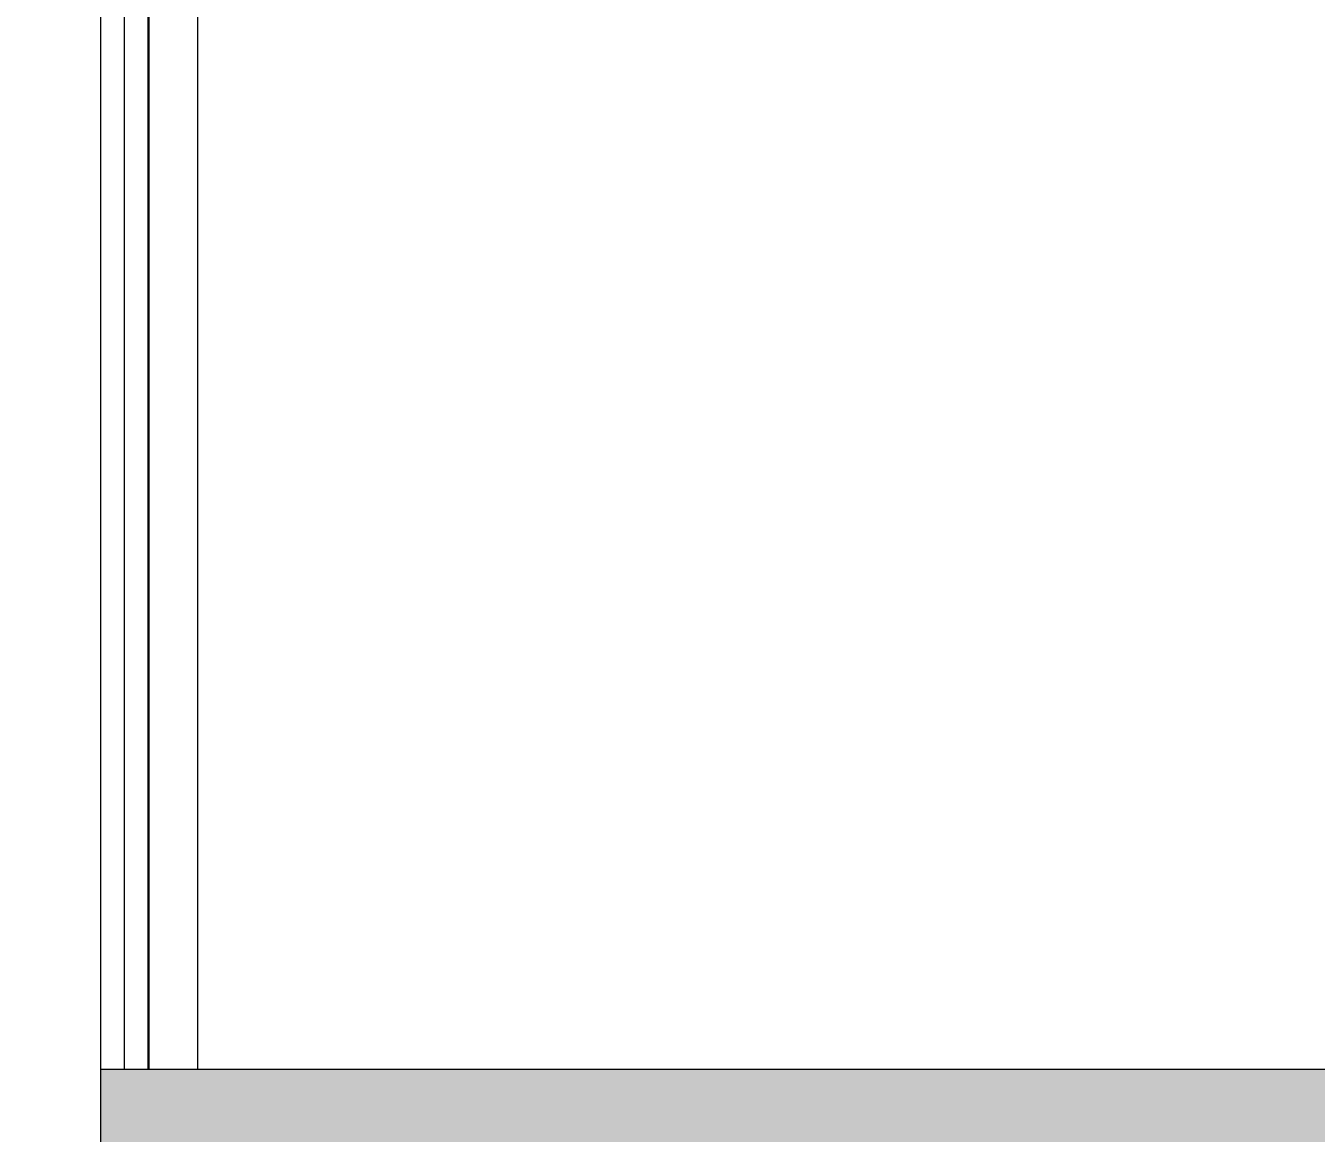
# Model space of a CAD drawing. Header units: metres. Extents: x 1610 to 5629, y 732 to 3974.
# Drawn here: x 1796.573 to 1798.042, y 899.526 to 900.785 of the extents above; entities that cross this region are included whole.
import ezdxf

# ---------------------------------------------------------------- set-up
doc = ezdxf.new("R2010")
doc.units = ezdxf.units.M
doc.header["$MEASUREMENT"] = 0
doc.header["$PDMODE"] = 2
doc.header["$PDSIZE"] = 50
doc.layers.get('0').update_dxf_attribs({"lineweight": 0})
doc.layers.get('Defpoints').update_dxf_attribs({"lineweight": 0})
doc.styles.get("Standard").update_dxf_attribs({"font": 'verdana.ttf', "height": 0.23})
doc.dimstyles.new('STANDARD$0', dxfattribs={"dimtxt": 0.23, "dimasz": 0.1, "dimexe": 2, "dimexo": 2, "dimgap": 0, "dimtad": 0, "dimzin": 0, "dimdsep": 46, "dimtxsty": 'Standard', "dimblk": 'OBLIQUE', "dimcen": -0.0625, "dimse1": 1, "dimse2": 1, "dimclrd": 7, "dimclre": 9, "dimclrt": 7, "dimadec": 0, "dimazin": 0, "dimtfac": 1, "dimtix": 1, "dimtofl": 0, "dimtmove": 2, "dimatfit": 3, "dimldrblk": 'OBLIQUE', "dimfxl": 0, "dimtolj": 1, "dimtzin": 0, "dimarcsym": 0})

# ---------------------------------------------------------------- blocks, each defined once
blk = doc.blocks.new('_Oblique')
at = {"color": 0, "linetype": 'ByBlock', "lineweight": -2}
blk.add_line((-0.5, -0.5), (0.5, 0.5), dxfattribs=at)
blk = doc.blocks.new('*D47')
at = {"color": 7, "lineweight": -2}
for p, q in [((1795.1719, 903.927), (1795.1719, 900.2667)), ((1795.1719, 895.9277), (1795.1719, 899.588))]:
    blk.add_line(p, q, dxfattribs=at)
at = {"layer": 'Defpoints', "color": 0}
for p in [(1806.6551, 903.927), (1795.1719, 895.9277), (1795.1719, 895.9277)]:
    blk.add_point(p, dxfattribs=at)
at = {"color": 7, "lineweight": -2, "xscale": 0.1, "yscale": 0.1, "zscale": 0.1}
for p, rotation in [((1795.1719, 903.927), 90), ((1795.1719, 895.9277), 270)]:
    blk.add_blockref('_Oblique', p, dxfattribs=dict(at, rotation=rotation))
at = {"color": 7, "insert": (1795.1719, 899.9274), "char_height": 0.23, "attachment_point": 5, "rotation": 90}
blk.add_mtext('\\A1;8.00', dxfattribs=at)
blk = doc.blocks.new('*D51')
at = {"color": 7, "lineweight": -2}
for p, q in [((1795.5094, 903.927), (1795.5094, 899.7674)), ((1795.5094, 894.9277), (1795.5094, 899.0873))]:
    blk.add_line(p, q, dxfattribs=at)
at = {"layer": 'Defpoints', "color": 0}
for p in [(1806.6551, 903.927), (1795.5094, 894.9277), (1806.6551, 894.9277)]:
    blk.add_point(p, dxfattribs=at)
at = {"color": 7, "lineweight": -2, "xscale": 0.1, "yscale": 0.1, "zscale": 0.1}
for p, rotation in [((1795.5094, 903.927), 90), ((1795.5094, 894.9277), 270)]:
    blk.add_blockref('_Oblique', p, dxfattribs=dict(at, rotation=rotation))
at = {"color": 7, "insert": (1795.5094, 899.4274), "char_height": 0.23, "attachment_point": 5, "rotation": 90}
blk.add_mtext('\\A1;9.00', dxfattribs=at)

msp = doc.modelspace()

# ---------------------------------------------------------------- hatches: boundary and pattern name
h = msp.add_hatch()
h.set_pattern_fill('AR-CONC', scale=0.05, style=0)
h.set_pattern_definition([(50, (1796.65843, 899.36842), (0.35863, -0.031376), [0.0375, -0.4125]), (355, (1796.65843, 899.36842), (-0.069376, 0.376096), [0.03, -0.33]), (100.4514, (1796.6883, 899.3658), (0.2892547, 0.34472), [0.03187, -0.350571]), (46.1842, (1796.65843, 899.4684), (0.533621, -0.0827595), [0.05625, -0.61875]), (96.6356, (1796.7029, 899.4615), (0.467331, 0.487059), [0.047805, -0.525857]), (351.1842, (1796.6584, 899.4684), (0.467331, 0.48706), [0.045, -0.495]), (21, (1796.70843, 899.44342), (0.2984535, -0.2013094), [0.0375, -0.4125]), (326, (1796.70843, 899.44342), (0.121658, 0.362575), [0.03, -0.33]), (71.4514, (1796.7333, 899.42665), (0.4201113, 0.161265), [0.03187, -0.350571]), (37.5, (1796.65843, 899.36842), (0.0060799, 0.1664469), [0, -0.326, 0, -0.335, 0, -0.33125]), (7.5, (1796.65843, 899.36842), (0.1315348, 0.1972059), [0, -0.191, 0, -0.3185, 0, -0.12625]), (327.5, (1796.54693, 899.36842), (0.2669112, -0.0112774), [0, -0.125, 0, -0.39, 0, -0.5175]), (317.5, (1796.49693, 899.36842), (0.291593, 0.0500525), [0, -0.1625, 0, -0.259, 0, -0.3675])])
h.paths.add_polyline_path([(1816.6584, 899.5984), (1796.6584, 899.5984), (1796.6584, 899.3684), (1796.8884, 899.3684), (1796.8884, 899.453), (1816.4334, 899.428), (1816.4334, 899.3684), (1816.6584, 899.3684)])

# ---------------------------------------------------------------- linework, layer by layer
at = {"color": 7}
for p, q in [((1796.769, 899.5984, -23.3089), (1796.7691, 901.9925, -55.5478)), ((1796.6584, 901.864, 17.9328), (1796.6584, 899.5984, 2.1912)), ((1796.6853, 901.864, 17.9327), (1796.6853, 899.5984, 2.1912)), ((1796.7121, 901.864, 17.9327), (1796.7121, 899.5984, 2.1912)), ((1796.7131, 899.5984, -21.8976), (1796.7131, 901.864, -50.785)), ((1796.7133, 901.864, 17.9393), (1796.7133, 899.5984, 2.196)), ((1796.6584, 899.5984), (1816.6584, 899.5984)), ((1796.6584, 899.5984), (1796.6584, 898.6691)), ((1796.6584, 899.5984), (1816.6584, 899.5984))]:
    msp.add_line(p, q, dxfattribs=at)

# ---------------------------------------------------------------- dimensions: what is measured, and where the dimension line sits
for base, p2, picture, middle in [((1795.1719, 895.9277), (1795.1719, 895.9277), '*D47', (1795.1719, 899.9274)), ((1795.5094, 894.9277), (1806.6551, 894.9277), '*D51', (1795.5094, 899.4274))]:
    dim = msp.add_linear_dim(base=base, p1=(1806.6551, 903.927), p2=p2, angle=90, dimstyle='STANDARD$0')
    dim.commit()
    dim.dimension.update_dxf_attribs({"geometry": picture, "text_midpoint": middle})

doc.saveas('drawing.dxf')
